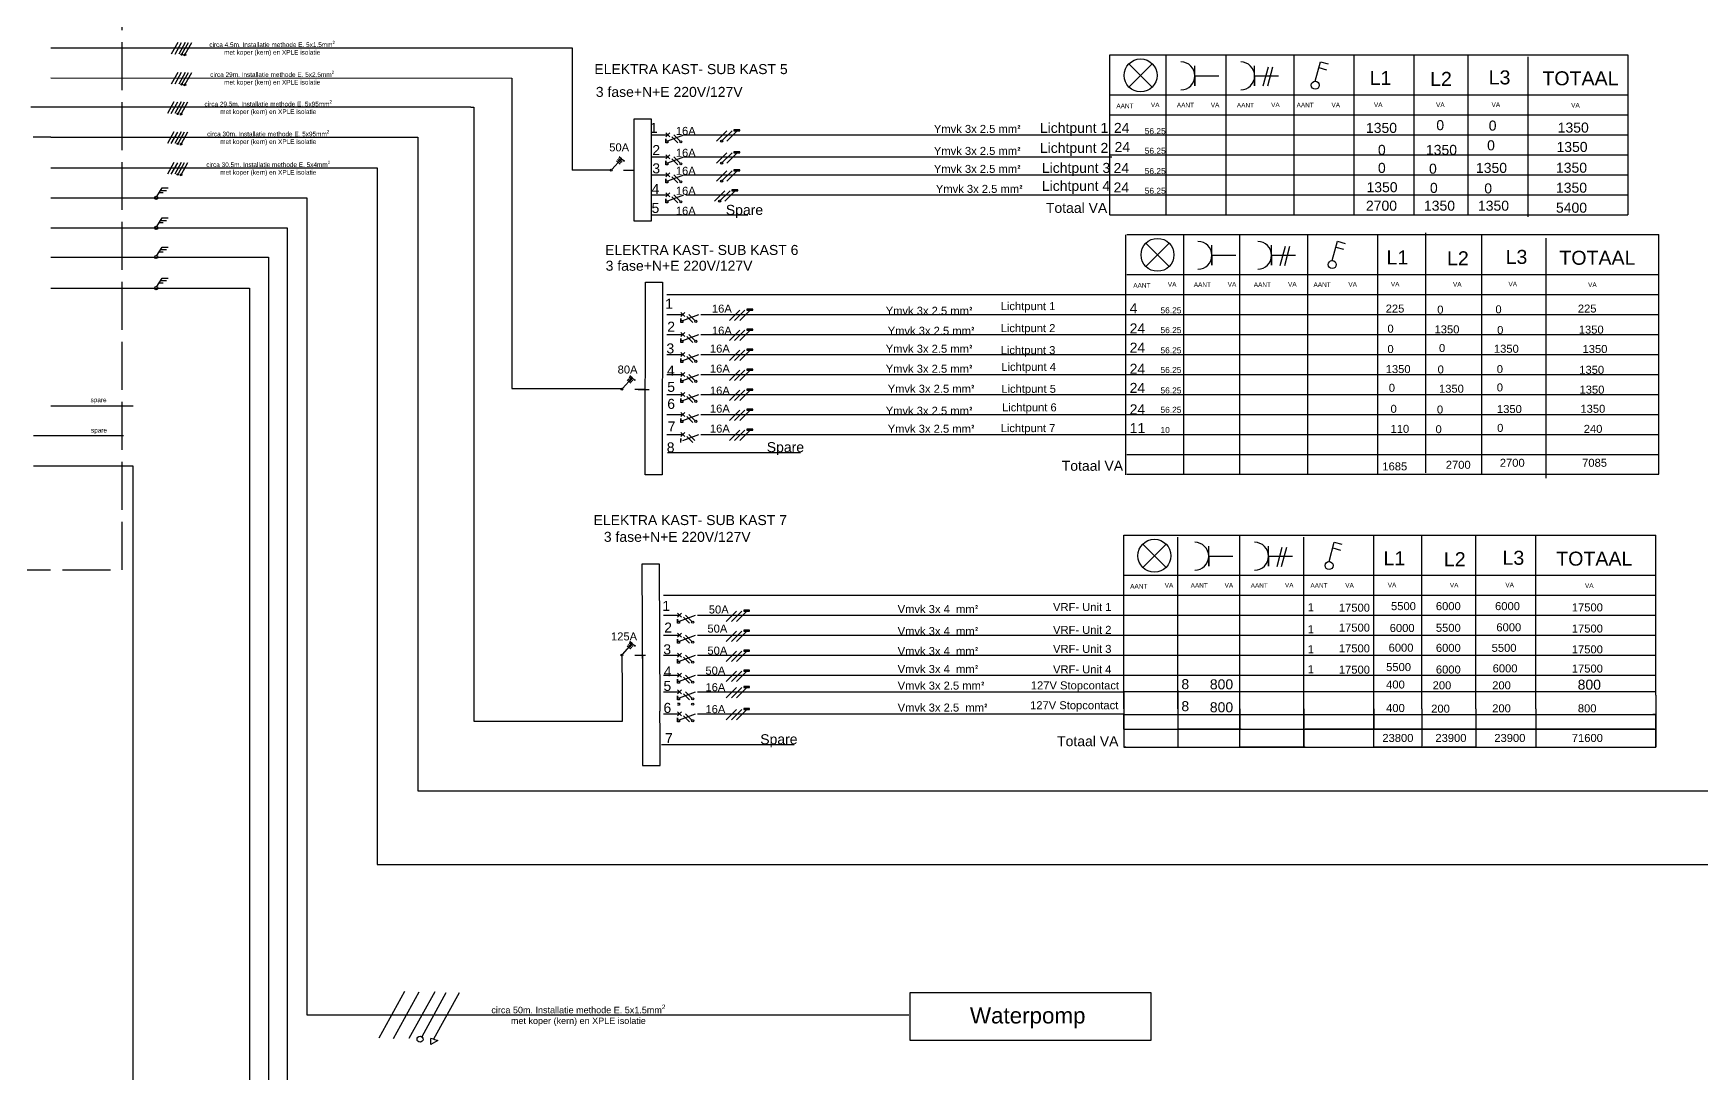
# Model space of a CAD drawing. Header units: inches. Extents: x 622 to 1689, y 364 to 1090.
# Drawn here: x 845.3 to 1262.3, y 623.8 to 884 of the extents above; entities that cross this region are included whole.
import ezdxf

# ---------------------------------------------------------------- set-up
doc = ezdxf.new("R2010")
doc.units = ezdxf.units.IN
doc.header["$MEASUREMENT"] = 0
doc.linetypes.add('ACAD_ISO02W100', pattern=[15, 12, -3])
doc.layers.add('schakelkast stippel', color=7, linetype='ACAD_ISO02W100')
doc.layers.add('subpaneel kasten', color=7, linetype='Continuous')
doc.styles.get("Standard").update_dxf_attribs({"font": 'arial.ttf'})

msp = doc.modelspace()

# ---------------------------------------------------------------- linework, layer by layer
at = {"linetype": 'ACAD_ISO02W100'}
for p, q in [((867.45, 749.8), (867.45, 924.54)), ((792.57, 749.8), (867.45, 749.8))]:
    msp.add_line(p, q, dxfattribs=at)
at = {"linetype": 'Continuous'}
for p, q in [((849.63, 880.33), (979.96, 880.33)), ((979.96, 880.33), (979.96, 860.88)), ((849.63, 872.81), (964.9, 872.8)), ((964.9, 872.8), (964.9, 811.95)), ((954.58, 865.49), (844.65, 865.49)), ((954.58, 865.49), (955.38, 865.49)), ((955.38, 865.49), (955.38, 711.99)), ((979.96, 860.88), (979.96, 849.75)), ((849.63, 857.99), (845.25, 857.99)), ((849.63, 857.99), (941.35, 857.99)), ((941.35, 857.99), (941.35, 694.55)), ((849.63, 850.32), (931.24, 850.32)), ((931.24, 850.32), (931.24, 676.15)), ((989.67, 849.75), (979.96, 849.75)), ((849.63, 842.83), (913.64, 842.83)), ((913.64, 842.83), (913.64, 638.56)), ((849.63, 835.34), (908.73, 835.34)), ((908.73, 835.34), (908.73, 595.22)), ((849.63, 827.99), (904.04, 827.99)), ((904.04, 827.99), (904.04, 540.62)), ((849.63, 820.24), (899.33, 820.24)), ((899.33, 820.24), (899.33, 487.01)), ((964.9, 811.95), (964.9, 795.13)), ((1118.79, 808.7), (1181.32, 808.7)), ((1181.32, 808.7), (1223.43, 808.7)), ((1223.43, 808.7), (1251.59, 808.7)), ((964.9, 795.13), (992.52, 795.13)), ((849.63, 790.86), (870.2, 790.86)), ((867.76, 775.83), (870.12, 775.83)), ((870.12, 775.83), (870.12, 396.14)), ((992.36, 728.51), (992.44, 719.71)), ((997.56, 728.51), (997.56, 708.55)), ((992.44, 719.71), (992.44, 711.99)), ((1117.81, 719.38), (1117.81, 705.47)), ((1131.63, 719.38), (1131.31, 719.38)), ((1131.31, 719.38), (1131.31, 709.98)), ((1250.81, 718.47), (1250.81, 705.47)), ((1001.91, 708.55), (1001.88, 714.45)), ((1117.81, 709.98), (1117.81, 713.65)), ((1117.81, 713.65), (1118.62, 713.65)), ((1118, 713.65), (1250.63, 713.65)), ((1146.81, 705.47), (1146.81, 715.06)), ((1146.81, 715.06), (1146.81, 709.98)), ((1162.81, 705.47), (1162.81, 715.06)), ((1162.81, 715.06), (1162.81, 705.47)), ((1180.31, 705.47), (1180.31, 715.06)), ((1180.31, 715.06), (1180.31, 709.98)), ((1192.31, 715.06), (1192.31, 705.47)), ((1205.81, 715.06), (1205.81, 705.47)), ((1220.81, 715.06), (1220.81, 705.47)), ((1250.81, 713.65), (1250.03, 713.65)), ((1250.81, 705.47), (1250.81, 713.65)), ((955.38, 711.99), (992.52, 711.99)), ((1118, 709.98), (1117.81, 709.98)), ((1131.31, 709.98), (1131.31, 705.47)), ((1147.13, 709.98), (1131.63, 709.98)), ((1146.81, 709.98), (1131.63, 709.98)), ((1221.13, 709.98), (1163.13, 709.98)), ((1180.31, 709.98), (1163.13, 709.98)), ((1192.63, 709.98), (1206.13, 709.98)), ((1221.13, 709.98), (1206.13, 709.98)), ((1250.49, 709.98), (1221.13, 709.98)), ((997.56, 708.55), (997.56, 700.92)), ((1001.94, 700.92), (1001.91, 708.55)), ((1117.81, 705.47), (1118.33, 705.47)), ((1118, 705.47), (1250.81, 705.47)), ((1118.33, 705.47), (1118, 705.47)), ((1162.81, 705.47), (1146.81, 705.47)), ((1163.13, 705.47), (1147.13, 705.47)), ((1192.31, 705.47), (1180.31, 705.47)), ((1180.63, 705.47), (1192.63, 705.47)), ((1205.81, 705.47), (1192.63, 705.47)), ((1206.13, 705.47), (1221.13, 705.47)), ((997.56, 700.92), (1001.94, 700.92)), ((941.35, 694.55), (1305.76, 694.55)), ((931.24, 676.15), (1339.56, 676.15)), ((913.64, 638.56), (1064.07, 638.56))]:
    msp.add_line(p, q, dxfattribs=at)
for p, q in [((881.35, 881.67), (879.74, 878.75)), ((882.24, 881.63), (880.63, 878.72)), ((883.23, 881.65), (881.62, 878.74)), ((883.93, 881.58), (882.42, 878.85)), ((884.76, 881.58), (883.16, 878.69)), ((883.16, 878.68), (882.99, 878.74)), ((882.99, 878.35), (882.99, 878.73)), ((883.43, 878.61), (882.99, 878.35)), ((883.16, 878.69), (883.43, 878.61)), ((881.35, 874.18), (879.74, 871.27)), ((882.24, 874.15), (880.63, 871.24)), ((883.23, 874.17), (881.62, 871.26)), ((883.93, 874.1), (882.42, 871.36)), ((884.76, 874.1), (883.16, 871.2)), ((883.16, 871.2), (882.99, 871.26)), ((882.99, 870.87), (882.99, 871.25)), ((883.43, 871.12), (882.99, 870.87)), ((883.16, 871.2), (883.43, 871.12)), ((880.37, 866.83), (878.76, 863.92)), ((881.27, 866.79), (879.66, 863.88)), ((882.25, 866.81), (880.64, 863.9)), ((882.95, 866.74), (881.44, 864.01)), ((882.18, 863.84), (882.01, 863.9)), ((882.01, 863.51), (882.01, 863.89)), ((882.45, 863.77), (882.01, 863.51)), ((883.79, 866.74), (882.18, 863.85)), ((882.18, 863.85), (882.45, 863.77)), ((880.37, 859.33), (878.76, 856.42)), ((881.27, 859.3), (879.66, 856.39)), ((882.25, 859.32), (880.64, 856.41)), ((882.95, 859.25), (881.44, 856.52)), ((883.79, 859.25), (882.18, 856.35)), ((882.18, 856.35), (882.01, 856.41)), ((882.01, 856.02), (882.01, 856.4)), ((882.45, 856.27), (882.01, 856.02)), ((882.18, 856.35), (882.45, 856.27)), ((880.37, 851.66), (878.76, 848.75)), ((881.27, 851.63), (879.66, 848.72)), ((882.25, 851.65), (880.64, 848.74)), ((882.95, 851.58), (881.44, 848.84)), ((883.79, 851.58), (882.18, 848.68)), ((989.85, 849.92), (992.28, 852.61)), ((991.02, 852.09), (991.84, 851.36)), ((991.28, 852.39), (992.1, 851.66)), ((991.98, 852.29), (991.53, 852.68)), ((991.53, 852.68), (992.36, 851.95)), ((992.28, 852.61), (991.68, 853.1)), ((991.68, 853.1), (992.3, 852.6)), ((991.84, 851.36), (991.92, 851.3)), ((992.1, 851.66), (992.17, 851.6)), ((992.3, 852.6), (992.84, 852.14)), ((992.36, 851.95), (992.43, 851.89)), ((882.18, 848.68), (882.01, 848.74)), ((882.01, 848.35), (882.01, 848.73)), ((882.45, 848.6), (882.01, 848.35)), ((882.18, 848.68), (882.45, 848.6)), ((876.13, 843.21), (877.5, 845.34)), ((876.75, 844.17), (877.74, 844.17)), ((877.09, 844.71), (878.51, 844.71)), ((877.5, 845.34), (879, 845.34)), ((876.13, 835.7), (877.5, 837.83)), ((876.75, 836.67), (877.74, 836.67)), ((877.09, 837.2), (878.51, 837.2)), ((877.5, 837.83), (879, 837.83)), ((876.13, 828.41), (877.5, 830.54)), ((877.09, 829.91), (878.51, 829.91)), ((877.5, 830.54), (879, 830.54)), ((876.75, 829.38), (877.74, 829.38)), ((876.13, 820.65), (877.5, 822.78)), ((876.75, 821.61), (877.74, 821.61)), ((877.09, 822.15), (878.51, 822.15)), ((877.5, 822.78), (879, 822.78)), ((992.52, 795.13), (994.95, 797.82)), ((993.69, 797.31), (994.51, 796.58)), ((993.95, 797.61), (994.77, 796.88)), ((994.66, 797.5), (994.21, 797.9)), ((994.21, 797.9), (995.03, 797.17)), ((994.95, 797.83), (994.36, 798.32)), ((994.36, 798.32), (994.98, 797.81)), ((994.51, 796.58), (994.59, 796.51)), ((994.77, 796.88), (994.85, 796.81)), ((994.98, 797.81), (995.51, 797.36)), ((995.03, 797.17), (995.11, 797.1)), ((845.27, 783.37), (867.76, 783.37)), ((845.27, 775.83), (867.76, 775.83)), ((992.53, 728.67), (994.97, 731.37)), ((993.7, 730.85), (994.53, 730.12)), ((993.96, 731.15), (994.78, 730.42)), ((994.67, 731.04), (994.22, 731.44)), ((994.22, 731.44), (995.04, 730.71)), ((994.97, 731.37), (994.37, 731.86)), ((994.37, 731.86), (994.99, 731.35)), ((994.53, 730.12), (994.6, 730.05)), ((994.78, 730.42), (994.86, 730.35)), ((994.99, 731.35), (995.52, 730.9)), ((995.04, 730.71), (995.12, 730.64)), ((938.05, 644.37), (931.61, 632.71)), ((941.62, 644.24), (935.18, 632.58)), ((945.58, 644.32), (939.13, 632.66)), ((948.39, 644.04), (942.33, 633.08)), ((951.72, 644.04), (945.31, 632.43)), ((945.3, 632.43), (944.61, 632.66)), ((944.61, 631.09), (944.61, 632.62)), ((946.38, 632.11), (944.61, 631.09)), ((945.31, 632.43), (946.38, 632.11))]:
    msp.add_line(p, q)
for points in [[(1064.4, 644.12), (1124.59, 644.12), (1124.59, 632.15), (1064.4, 632.15)], [(1064.07, 638.56), (1064.07, 638.56), (1064.07, 638.56), (1064.07, 638.56)]]:
    msp.add_lwpolyline(points, close=True, dxfattribs=at)
for centre, radius in [((882.32, 878.69), 0.187), ((882.32, 871.21), 0.187), ((881.34, 863.85), 0.187), ((881.34, 856.36), 0.187), ((992.91, 852.08), 0.0966), ((881.34, 848.69), 0.187), ((989.67, 849.75), 0.236), ((875.97, 842.84), 0.404), ((875.97, 835.33), 0.404), ((875.97, 828.04), 0.404), ((875.97, 820.28), 0.404), ((995.58, 797.29), 0.0966), ((992.35, 794.97), 0.236), ((995.6, 730.83), 0.0966), ((992.36, 728.51), 0.236), ((941.92, 632.45), 0.748)]:
    msp.add_circle(centre, radius)
at = {"layer": 'subpaneel kasten'}
for p, q in [((1114.36, 838.58), (1114.36, 878.58)), ((1114.36, 878.58), (1243.86, 878.58)), ((1124.94, 876.37), (1119.12, 870.55)), ((1122.03, 873.46), (1119.12, 876.37)), ((1119.12, 876.37), (1124.94, 870.55)), ((1122.03, 873.46), (1124.94, 876.37)), ((1128.36, 878.58), (1128.36, 838.58)), ((1135.61, 870.84), (1135.61, 875.84)), ((1143.36, 878.58), (1143.36, 838.58)), ((1150.54, 870.84), (1150.54, 875.84)), ((1160.36, 878.58), (1160.36, 838.58)), ((1165.7, 872.02), (1166.99, 876.85)), ((1166.99, 876.85), (1168.92, 876.33)), ((1175.36, 878.58), (1175.36, 838.58)), ((1190.36, 878.58), (1190.36, 838.58)), ((1203.86, 878.58), (1203.86, 838.58)), ((1218.86, 878.08), (1218.86, 838.08)), ((1243.86, 878.58), (1243.86, 838.58)), ((1135.61, 873.34), (1141.61, 873.34)), ((1135.61, 873.34), (1135.61, 870.84)), ((1150.54, 873.34), (1156.54, 873.34)), ((1150.54, 873.34), (1150.54, 870.84)), ((1152.69, 870.81), (1153.99, 875.64)), ((1153.82, 870.81), (1155.11, 875.64)), ((1166.6, 875.4), (1168.53, 874.88)), ((1114.36, 863.58), (1114.36, 868.58)), ((1114.36, 868.58), (1243.86, 868.58)), ((1114.36, 863.58), (1243.86, 863.58)), ((1004.36, 859.08), (1003.36, 858.08)), ((1003.36, 859.08), (1004.36, 858.08)), ((1016.02, 857.03), (1018.6, 859.61)), ((1017.31, 857.03), (1019.9, 859.61)), ((1018.6, 857.03), (1021.19, 859.61)), ((1021.85, 859.88), (1020.39, 859.88)), ((1020.39, 859.88), (1020.39, 859.61)), ((1020.39, 859.61), (1020.66, 859.61)), ((1020.52, 859.61), (1021.85, 859.61)), ((1021.85, 859.61), (1021.85, 859.88)), ((999.86, 858.58), (1003.86, 858.58)), ((1003.36, 856.58), (1003.36, 857.58)), ((1003.36, 857.58), (1003.36, 857.08)), ((1003.36, 857.08), (1003.86, 857.08)), ((1003.36, 856.58), (1003.36, 856.58)), ((1003.36, 856.58), (1003.36, 856.58)), ((1003.86, 856.58), (1003.36, 856.58)), ((1003.86, 857.08), (1007.86, 858.58)), ((1003.86, 857.08), (1003.86, 856.58)), ((1004.86, 858.08), (1006.36, 856.58)), ((1005.36, 858.58), (1006.86, 857.08)), ((1006.86, 857.08), (1006.36, 857.58)), ((1006.36, 857.58), (1006.36, 857.58)), ((1007.86, 858.58), (1114.86, 858.58)), ((1114.36, 858.58), (1243.86, 858.58)), ((999.86, 853.08), (1003.86, 853.08)), ((1004.36, 853.58), (1003.36, 852.58)), ((1003.36, 853.58), (1004.36, 852.58)), ((1003.36, 851.08), (1003.36, 852.08)), ((1003.36, 852.08), (1003.36, 851.58)), ((1003.36, 851.58), (1003.86, 851.58)), ((1003.36, 851.08), (1003.36, 851.08)), ((1003.36, 851.08), (1003.36, 851.08)), ((1003.86, 851.08), (1003.36, 851.08)), ((1003.86, 851.58), (1007.86, 853.08)), ((1003.86, 851.58), (1003.86, 851.08)), ((1004.86, 852.58), (1006.36, 851.08)), ((1005.36, 853.08), (1006.86, 851.58)), ((1006.86, 851.58), (1006.36, 852.08)), ((1006.36, 852.08), (1006.36, 852.08)), ((1007.86, 853.08), (1114.86, 853.08)), ((1016.02, 851.53), (1018.6, 854.11)), ((1017.31, 851.53), (1019.9, 854.11)), ((1018.6, 851.53), (1021.19, 854.11)), ((1021.85, 854.38), (1020.39, 854.38)), ((1020.39, 854.38), (1020.39, 854.11)), ((1020.39, 854.11), (1020.66, 854.11)), ((1020.52, 854.11), (1021.85, 854.11)), ((1021.85, 854.11), (1021.85, 854.38)), ((1114.36, 853.58), (1243.86, 853.58)), ((992.75, 849.8), (995.44, 849.8)), ((999.86, 848.58), (1003.86, 848.58)), ((1004.36, 849.08), (1003.36, 848.08)), ((1003.36, 849.08), (1004.36, 848.08)), ((1003.36, 846.58), (1003.36, 847.58)), ((1003.36, 847.58), (1003.36, 847.08)), ((1003.36, 847.08), (1003.86, 847.08)), ((1003.36, 846.58), (1003.36, 846.58)), ((1003.36, 846.58), (1003.36, 846.58)), ((1003.86, 846.58), (1003.36, 846.58)), ((1003.86, 847.08), (1007.86, 848.58)), ((1003.86, 847.08), (1003.86, 846.58)), ((1004.86, 848.08), (1006.36, 846.58)), ((1005.36, 848.58), (1006.86, 847.08)), ((1006.86, 847.08), (1006.36, 847.58)), ((1006.36, 847.58), (1006.36, 847.58)), ((1007.86, 848.58), (1114.86, 848.58)), ((1016.02, 847.03), (1018.6, 849.61)), ((1017.31, 847.03), (1019.9, 849.61)), ((1018.6, 847.03), (1021.19, 849.61)), ((1021.85, 849.88), (1020.39, 849.88)), ((1020.39, 849.88), (1020.39, 849.61)), ((1020.39, 849.61), (1020.66, 849.61)), ((1020.52, 849.61), (1021.85, 849.61)), ((1021.85, 849.61), (1021.85, 849.88)), ((1114.36, 848.58), (1243.86, 848.58)), ((1114.36, 848.58), (1243.86, 848.58)), ((1114.36, 848.58), (1243.86, 848.58)), ((999.86, 843.58), (1003.86, 843.58)), ((1004.36, 844.08), (1003.36, 843.08)), ((1003.36, 844.08), (1004.36, 843.08)), ((1003.36, 841.58), (1003.36, 842.58)), ((1003.36, 842.58), (1003.36, 842.08)), ((1003.86, 842.08), (1007.86, 843.58)), ((1004.86, 843.08), (1006.36, 841.58)), ((1005.36, 843.58), (1006.86, 842.08)), ((1006.86, 842.08), (1006.36, 842.58)), ((1006.36, 842.58), (1006.36, 842.58)), ((1008.36, 843.58), (1114.86, 843.58)), ((1015.52, 842.03), (1018.1, 844.61)), ((1016.81, 842.03), (1019.4, 844.61)), ((1018.1, 842.03), (1020.69, 844.61)), ((1021.35, 844.88), (1019.89, 844.88)), ((1019.89, 844.88), (1019.89, 844.61)), ((1019.89, 844.61), (1020.16, 844.61)), ((1020.02, 844.61), (1021.35, 844.61)), ((1021.35, 844.61), (1021.35, 844.88)), ((1114.36, 843.58), (1243.86, 843.58)), ((1114.36, 843.58), (1243.86, 843.58)), ((999.86, 838.58), (1023.86, 838.58)), ((1003.36, 842.08), (1003.86, 842.08)), ((1003.36, 841.58), (1003.36, 841.58)), ((1003.36, 841.58), (1003.36, 841.58)), ((1003.86, 841.58), (1003.36, 841.58)), ((1003.86, 842.08), (1003.86, 841.58)), ((1114.36, 838.58), (1243.86, 838.58)), ((1193.32, 774.05), (1193.32, 834.05)), ((1118.32, 773.55), (1118.32, 833.55)), ((1118.59, 833.7), (1251.59, 833.7)), ((1129.17, 831.5), (1123.35, 825.67)), ((1126.26, 828.59), (1123.35, 831.5)), ((1123.35, 831.5), (1129.17, 825.67)), ((1126.26, 828.59), (1129.17, 831.5)), ((1132.82, 773.55), (1132.82, 833.55)), ((1139.84, 825.97), (1139.84, 830.97)), ((1146.82, 773.55), (1146.82, 833.55)), ((1154.77, 825.97), (1154.77, 830.97)), ((1156.92, 825.93), (1158.22, 830.76)), ((1158.05, 825.93), (1159.34, 830.76)), ((1163.82, 773.55), (1163.82, 833.55)), ((1169.93, 827.14), (1171.22, 831.97)), ((1170.83, 830.52), (1172.76, 830.01)), ((1171.22, 831.97), (1173.15, 831.46)), ((1181.32, 773.55), (1181.32, 833.55)), ((1207.32, 773.55), (1207.32, 833.55)), ((1223.43, 772.75), (1223.43, 832.75)), ((1251.59, 773.7), (1251.59, 833.7)), ((1139.84, 828.47), (1145.84, 828.47)), ((1139.84, 828.47), (1139.84, 825.97)), ((1154.77, 828.47), (1160.77, 828.47)), ((1154.77, 828.47), (1154.77, 825.97)), ((1118.59, 823.7), (1251.59, 823.7)), ((1003.59, 818.7), (1118.59, 818.7)), ((1118.59, 818.7), (1251.59, 818.7)), ((1003.59, 813.7), (1007.59, 813.7)), ((1008.09, 814.2), (1007.09, 813.2)), ((1007.09, 814.2), (1008.09, 813.2)), ((1007.59, 812.2), (1011.59, 813.7)), ((1008.59, 813.2), (1010.09, 811.7)), ((1009.09, 813.7), (1010.59, 812.2)), ((1012.09, 813.7), (1118.59, 813.7)), ((1019.25, 812.15), (1021.84, 814.74)), ((1019.59, 813.7), (1118.89, 813.7)), ((1020.54, 812.15), (1023.13, 814.74)), ((1021.84, 812.15), (1024.42, 814.74)), ((1025.08, 815), (1023.62, 815)), ((1023.62, 815), (1023.62, 814.74)), ((1023.62, 814.74), (1023.89, 814.74)), ((1023.75, 814.74), (1025.08, 814.74)), ((1025.08, 814.74), (1025.08, 815)), ((1118.59, 813.7), (1251.59, 813.7)), ((1007.09, 811.7), (1007.09, 812.7)), ((1007.09, 812.7), (1007.09, 812.2)), ((1007.09, 812.2), (1007.59, 812.2)), ((1007.09, 811.7), (1007.09, 811.7)), ((1007.09, 811.7), (1007.09, 811.7)), ((1007.59, 811.7), (1007.09, 811.7)), ((1008.09, 809.2), (1007.09, 808.2)), ((1007.09, 809.2), (1008.09, 808.2)), ((1007.59, 812.2), (1007.59, 811.7)), ((1010.59, 812.2), (1010.09, 812.7)), ((1010.09, 812.7), (1010.09, 812.7)), ((1019.25, 807.15), (1021.84, 809.74)), ((1020.54, 807.15), (1023.13, 809.74)), ((1021.84, 807.15), (1024.42, 809.74)), ((1025.08, 810), (1023.62, 810)), ((1023.62, 810), (1023.62, 809.74)), ((1023.62, 809.74), (1023.89, 809.74)), ((1023.75, 809.74), (1025.08, 809.74)), ((1025.08, 809.74), (1025.08, 810)), ((1003.59, 808.7), (1007.59, 808.7)), ((1007.09, 806.7), (1007.09, 807.7)), ((1007.09, 807.7), (1007.09, 807.2)), ((1007.09, 807.2), (1007.59, 807.2)), ((1007.09, 806.7), (1007.09, 806.7)), ((1007.09, 806.7), (1007.09, 806.7)), ((1007.59, 806.7), (1007.09, 806.7)), ((1007.59, 807.2), (1011.59, 808.7)), ((1007.59, 807.2), (1007.59, 806.7)), ((1008.59, 808.2), (1010.09, 806.7)), ((1009.09, 808.7), (1010.59, 807.2)), ((1010.59, 807.2), (1010.09, 807.7)), ((1010.09, 807.7), (1010.09, 807.7)), ((1012.09, 808.7), (1118.59, 808.7)), ((1019.59, 808.7), (1118.79, 808.7)), ((1025.08, 805), (1023.62, 805)), ((1023.62, 805), (1023.62, 804.74)), ((1025.08, 804.74), (1025.08, 805)), ((1003.59, 803.7), (1007.59, 803.7)), ((1008.09, 804.2), (1007.09, 803.2)), ((1007.09, 804.2), (1008.09, 803.2)), ((1007.09, 801.7), (1007.09, 802.7)), ((1007.09, 802.7), (1007.09, 802.2)), ((1007.09, 802.2), (1007.59, 802.2)), ((1007.09, 801.7), (1007.09, 801.7)), ((1007.09, 801.7), (1007.09, 801.7)), ((1007.59, 801.7), (1007.09, 801.7)), ((1007.59, 802.2), (1011.59, 803.7)), ((1007.59, 802.2), (1007.59, 801.7)), ((1008.59, 803.2), (1010.09, 801.7)), ((1009.09, 803.7), (1010.59, 802.2)), ((1010.59, 802.2), (1010.09, 802.7)), ((1010.09, 802.7), (1010.09, 802.7)), ((1012.09, 803.7), (1118.59, 803.7)), ((1019.25, 802.15), (1021.84, 804.74)), ((1020.09, 803.7), (1118.5, 803.7)), ((1020.54, 802.15), (1023.13, 804.74)), ((1021.84, 802.15), (1024.42, 804.74)), ((1023.62, 804.74), (1023.89, 804.74)), ((1023.75, 804.74), (1025.08, 804.74)), ((1118.59, 803.7), (1251.59, 803.7)), ((1118.59, 803.7), (1251.59, 803.7)), ((1118.59, 803.7), (1251.59, 803.7)), ((1003.59, 798.7), (1007.59, 798.7)), ((1008.09, 799.2), (1007.09, 798.2)), ((1007.09, 799.2), (1008.09, 798.2)), ((1007.09, 796.7), (1007.09, 797.7)), ((1007.09, 797.7), (1007.09, 797.2)), ((1007.09, 797.2), (1007.59, 797.2)), ((1007.09, 796.7), (1007.09, 796.7)), ((1007.09, 796.7), (1007.09, 796.7)), ((1007.59, 796.7), (1007.09, 796.7)), ((1007.59, 797.2), (1011.59, 798.7)), ((1007.59, 797.2), (1007.59, 796.7)), ((1008.59, 798.2), (1010.09, 796.7)), ((1009.09, 798.7), (1010.59, 797.2)), ((1010.59, 797.2), (1010.09, 797.7)), ((1010.09, 797.7), (1010.09, 797.7)), ((1012.09, 798.7), (1118.59, 798.7)), ((1019.25, 797.15), (1021.84, 799.74)), ((1019.59, 798.7), (1118.59, 798.7)), ((1020.54, 797.15), (1023.13, 799.74)), ((1021.84, 797.15), (1024.42, 799.74)), ((1025.08, 800), (1023.62, 800)), ((1023.62, 800), (1023.62, 799.74)), ((1023.62, 799.74), (1023.89, 799.74)), ((1023.75, 799.74), (1025.08, 799.74)), ((1025.08, 799.74), (1025.08, 800)), ((1118.59, 798.7), (1251.59, 798.7)), ((1118.59, 798.7), (1251.59, 798.7)), ((995.58, 794.97), (998.3, 794.97)), ((996.45, 794.95), (999.17, 794.95)), ((1003.59, 793.7), (1007.59, 793.7)), ((1008.09, 794.2), (1007.09, 793.2)), ((1007.09, 794.2), (1008.09, 793.2)), ((1007.09, 791.7), (1007.09, 792.7)), ((1007.09, 792.7), (1007.09, 792.2)), ((1007.59, 792.2), (1011.59, 793.7)), ((1008.59, 793.2), (1010.09, 791.7)), ((1009.09, 793.7), (1010.59, 792.2)), ((1010.59, 792.2), (1010.09, 792.7)), ((1010.09, 792.7), (1010.09, 792.7)), ((1012.09, 793.7), (1118.59, 793.7)), ((1019.25, 792.15), (1021.84, 794.74)), ((1020.09, 793.7), (1118.59, 793.7)), ((1020.54, 792.15), (1023.13, 794.74)), ((1021.84, 792.15), (1024.42, 794.74)), ((1025.08, 795), (1023.62, 795)), ((1023.62, 795), (1023.62, 794.74)), ((1023.62, 794.74), (1023.89, 794.74)), ((1023.75, 794.74), (1025.08, 794.74)), ((1025.08, 794.74), (1025.08, 795)), ((1118.59, 793.7), (1251.59, 793.7)), ((1003.59, 788.7), (1007.59, 788.7)), ((1007.09, 792.2), (1007.59, 792.2)), ((1007.09, 791.7), (1007.09, 791.7)), ((1007.09, 791.7), (1007.09, 791.7)), ((1007.59, 791.7), (1007.09, 791.7)), ((1008.09, 789.2), (1007.09, 788.2)), ((1007.09, 789.2), (1008.09, 788.2)), ((1007.59, 792.2), (1007.59, 791.7)), ((1007.59, 787.2), (1011.59, 788.7)), ((1008.59, 788.2), (1010.09, 786.7)), ((1009.09, 788.7), (1010.59, 787.2)), ((1012.09, 788.7), (1118.59, 788.7)), ((1019.25, 787.15), (1021.84, 789.74)), ((1020.09, 788.7), (1118.59, 788.7)), ((1020.54, 787.15), (1023.13, 789.74)), ((1021.84, 787.15), (1024.42, 789.74)), ((1025.08, 790), (1023.62, 790)), ((1023.62, 790), (1023.62, 789.74)), ((1023.62, 789.74), (1023.89, 789.74)), ((1023.75, 789.74), (1025.08, 789.74)), ((1025.08, 789.74), (1025.08, 790)), ((1118.59, 788.7), (1251.59, 788.7)), ((1007.09, 786.7), (1007.09, 787.7)), ((1007.09, 787.7), (1007.09, 787.2)), ((1007.09, 787.2), (1007.59, 787.2)), ((1007.09, 786.7), (1007.09, 786.7)), ((1007.09, 786.7), (1007.09, 786.7)), ((1007.59, 786.7), (1007.09, 786.7)), ((1008.09, 784.2), (1007.09, 783.2)), ((1007.09, 784.2), (1008.09, 783.2)), ((1007.59, 787.2), (1007.59, 786.7)), ((1010.59, 787.2), (1010.09, 787.7)), ((1010.09, 787.7), (1010.09, 787.7)), ((1019.25, 782.15), (1021.84, 784.74)), ((1020.54, 782.15), (1023.13, 784.74)), ((1021.84, 782.15), (1024.42, 784.74)), ((1025.08, 785), (1023.62, 785)), ((1023.62, 785), (1023.62, 784.74)), ((1023.62, 784.74), (1023.89, 784.74)), ((1023.75, 784.74), (1025.08, 784.74)), ((1025.08, 784.74), (1025.08, 785)), ((1003.59, 783.7), (1007.59, 783.7)), ((1007.09, 781.7), (1007.09, 782.7)), ((1007.09, 782.7), (1007.09, 782.2)), ((1007.59, 782.2), (1011.59, 783.7)), ((1008.59, 783.2), (1010.09, 781.7)), ((1009.09, 783.7), (1010.59, 782.2)), ((1010.59, 782.2), (1010.09, 782.7)), ((1010.09, 782.7), (1010.09, 782.7)), ((1012.09, 783.7), (1118.59, 783.7)), ((1019.59, 783.7), (1118.69, 783.7)), ((1118.59, 783.7), (1251.59, 783.7)), ((1003.8, 779.12), (1037.01, 779.12)), ((1118.59, 778.7), (1251.59, 778.7)), ((1118.59, 773.7), (1251.59, 773.7)), ((1117.81, 758.47), (1250.81, 758.47)), ((1117.81, 715.06), (1117.81, 758.47)), ((1128.39, 756.26), (1122.57, 750.44)), ((1125.48, 753.35), (1122.57, 756.26)), ((1122.57, 756.26), (1128.39, 750.44)), ((1125.48, 753.35), (1128.39, 756.26)), ((1131.31, 715.06), (1131.31, 757.97)), ((1139.06, 750.73), (1139.06, 755.73)), ((1146.81, 715.06), (1146.81, 758.47)), ((1153.99, 750.73), (1153.99, 755.73)), ((1156.14, 750.69), (1157.44, 755.52)), ((1157.27, 750.69), (1158.57, 755.52)), ((1162.81, 715.06), (1162.81, 757.97)), ((1169.15, 751.9), (1170.44, 756.73)), ((1170.05, 755.28), (1171.98, 754.77)), ((1170.44, 756.73), (1172.37, 756.22)), ((1180.31, 715.06), (1180.31, 758.47)), ((1192.31, 715.06), (1192.31, 758.47)), ((1205.81, 715.06), (1205.81, 758.47)), ((1220.81, 715.06), (1220.81, 758.47)), ((1250.81, 718.47), (1250.81, 758.47)), ((1139.06, 753.23), (1145.06, 753.23)), ((1139.06, 753.23), (1139.06, 750.73)), ((1153.99, 753.23), (1159.99, 753.23)), ((1153.99, 753.23), (1153.99, 750.73)), ((1117.81, 748.47), (1250.81, 748.47)), ((1002.81, 743.47), (1117.81, 743.47)), ((1117.81, 743.47), (1250.81, 743.47)), ((1002.81, 738.47), (1006.81, 738.47)), ((1007.31, 738.97), (1006.31, 737.97)), ((1006.31, 738.97), (1007.31, 737.97)), ((1006.81, 736.97), (1010.81, 738.47)), ((1008.31, 738.47), (1009.81, 736.97)), ((1011.31, 738.47), (1117.81, 738.47)), ((1018.47, 736.92), (1021.06, 739.5)), ((1018.81, 738.47), (1118.11, 738.47)), ((1019.76, 736.92), (1022.35, 739.5)), ((1021.06, 736.92), (1023.64, 739.5)), ((1024.3, 739.76), (1022.84, 739.76)), ((1022.84, 739.76), (1022.84, 739.5)), ((1022.84, 739.5), (1023.11, 739.5)), ((1022.97, 739.5), (1024.3, 739.5)), ((1024.3, 739.5), (1024.3, 739.76)), ((1117.81, 738.47), (1250.81, 738.47)), ((1006.31, 736.47), (1006.31, 737.47)), ((1006.31, 737.47), (1006.31, 736.97)), ((1006.31, 736.97), (1006.81, 736.97)), ((1006.31, 736.47), (1006.31, 736.47)), ((1006.31, 736.47), (1006.31, 736.47)), ((1006.81, 736.47), (1006.31, 736.47)), ((1007.31, 733.97), (1006.31, 732.97)), ((1006.31, 733.97), (1007.31, 732.97)), ((1006.81, 736.97), (1006.81, 736.47)), ((1007.81, 737.97), (1009.31, 736.47)), ((1009.81, 736.97), (1009.31, 737.47)), ((1009.31, 737.47), (1009.31, 737.47)), ((1018.47, 731.92), (1021.06, 734.5)), ((1019.76, 731.92), (1022.35, 734.5)), ((1021.06, 731.92), (1023.64, 734.5)), ((1024.3, 734.76), (1022.84, 734.76)), ((1022.84, 734.76), (1022.84, 734.5)), ((1022.84, 734.5), (1023.11, 734.5)), ((1022.97, 734.5), (1024.3, 734.5)), ((1024.3, 734.5), (1024.3, 734.76)), ((1002.81, 733.47), (1006.81, 733.47)), ((1006.31, 731.47), (1006.31, 732.47)), ((1006.31, 732.47), (1006.31, 731.97)), ((1006.31, 731.97), (1006.81, 731.97)), ((1006.31, 731.47), (1006.31, 731.47)), ((1006.31, 731.47), (1006.31, 731.47)), ((1006.81, 731.47), (1006.31, 731.47)), ((1006.81, 731.97), (1010.81, 733.47)), ((1006.81, 731.97), (1006.81, 731.47)), ((1007.81, 732.97), (1009.31, 731.47)), ((1008.31, 733.47), (1009.81, 731.97)), ((1009.81, 731.97), (1009.31, 732.47)), ((1009.31, 732.47), (1009.31, 732.47)), ((1011.31, 733.47), (1117.81, 733.47)), ((1018.81, 733.47), (1118.01, 733.47)), ((1024.3, 729.76), (1022.84, 729.76)), ((1022.84, 729.76), (1022.84, 729.5)), ((1024.3, 729.5), (1024.3, 729.76)), ((1117.81, 733.47), (1250.81, 733.47)), ((995.6, 728.51), (998.31, 728.51)), ((1002.81, 728.47), (1006.81, 728.47)), ((1007.31, 728.97), (1006.31, 727.97)), ((1006.31, 728.97), (1007.31, 727.97)), ((1006.31, 726.47), (1006.31, 727.47)), ((1006.31, 727.47), (1006.31, 726.97)), ((1006.31, 726.97), (1006.81, 726.97)), ((1006.31, 726.47), (1006.31, 726.47)), ((1006.31, 726.47), (1006.31, 726.47)), ((1006.81, 726.47), (1006.31, 726.47)), ((1006.81, 726.97), (1010.81, 728.47)), ((1006.81, 726.97), (1006.81, 726.47)), ((1007.81, 727.97), (1009.31, 726.47)), ((1008.31, 728.47), (1009.81, 726.97)), ((1009.81, 726.97), (1009.31, 727.47)), ((1009.31, 727.47), (1009.31, 727.47)), ((1011.31, 728.47), (1117.81, 728.47)), ((1018.47, 726.92), (1021.06, 729.5)), ((1019.31, 728.47), (1117.72, 728.47)), ((1019.76, 726.92), (1022.35, 729.5)), ((1021.06, 726.92), (1023.64, 729.5)), ((1022.84, 729.5), (1023.11, 729.5)), ((1022.97, 729.5), (1024.3, 729.5)), ((1117.81, 728.47), (1250.81, 728.47)), ((1117.81, 728.47), (1250.81, 728.47)), ((1117.81, 728.47), (1250.81, 728.47)), ((1002.81, 723.47), (1006.81, 723.47)), ((1007.31, 723.97), (1006.31, 722.97)), ((1006.31, 723.97), (1007.31, 722.97)), ((1006.31, 721.47), (1006.31, 722.47)), ((1006.31, 722.47), (1006.31, 721.97)), ((1006.31, 721.97), (1006.81, 721.97)), ((1006.31, 721.47), (1006.31, 721.47)), ((1006.31, 721.47), (1006.31, 721.47)), ((1006.81, 721.47), (1006.31, 721.47)), ((1006.81, 721.97), (1010.81, 723.47)), ((1006.81, 721.97), (1006.81, 721.47)), ((1007.81, 722.97), (1009.31, 721.47)), ((1008.31, 723.47), (1009.81, 721.97)), ((1009.81, 721.97), (1009.31, 722.47)), ((1009.31, 722.47), (1009.31, 722.47)), ((1011.31, 723.47), (1117.81, 723.47)), ((1018.47, 721.92), (1021.06, 724.5)), ((1018.81, 723.47), (1117.81, 723.47)), ((1019.76, 721.92), (1022.35, 724.5)), ((1021.06, 721.92), (1023.64, 724.5)), ((1024.3, 724.76), (1022.84, 724.76)), ((1022.84, 724.76), (1022.84, 724.5)), ((1022.84, 724.5), (1023.11, 724.5)), ((1022.97, 724.5), (1024.3, 724.5)), ((1024.3, 724.5), (1024.3, 724.76)), ((1117.81, 723.47), (1250.81, 723.47)), ((1117.81, 723.47), (1250.81, 723.47)), ((1002.81, 719.32), (1006.81, 719.32)), ((1007.31, 719.82), (1006.31, 718.82)), ((1006.31, 719.82), (1007.31, 718.82)), ((1006.31, 717.32), (1006.31, 718.32)), ((1006.31, 718.32), (1006.31, 717.82)), ((1006.31, 717.82), (1006.81, 717.82)), ((1006.31, 717.32), (1006.31, 717.32)), ((1006.31, 717.32), (1006.31, 717.32)), ((1006.81, 717.32), (1006.31, 717.32)), ((1006.81, 717.82), (1010.81, 719.32)), ((1006.81, 717.82), (1006.81, 717.32)), ((1007.81, 718.82), (1009.31, 717.32)), ((1008.31, 719.32), (1009.81, 717.82)), ((1009.81, 717.82), (1009.31, 718.32)), ((1009.31, 718.32), (1009.31, 718.32)), ((1011.31, 719.32), (1117.81, 719.32)), ((1018.47, 717.77), (1021.06, 720.36)), ((1018.81, 719.32), (1117.81, 719.32)), ((1019.76, 717.77), (1022.35, 720.36)), ((1021.06, 717.77), (1023.64, 720.36)), ((1024.3, 720.62), (1022.84, 720.62)), ((1022.84, 720.62), (1022.84, 720.36)), ((1022.84, 720.36), (1023.11, 720.36)), ((1022.97, 720.36), (1024.3, 720.36)), ((1024.3, 720.36), (1024.3, 720.62)), ((1117.68, 719.38), (1250.68, 719.38)), ((1002.81, 713.83), (1006.81, 713.83)), ((1006.31, 716.48), (1006.81, 716.48)), ((1006.31, 715.98), (1006.31, 715.98)), ((1006.31, 715.98), (1006.31, 715.98)), ((1006.81, 715.98), (1006.31, 715.98)), ((1007.31, 714.33), (1006.31, 713.33)), ((1006.31, 714.33), (1007.31, 713.33)), ((1006.81, 716.48), (1006.81, 715.98)), ((1006.81, 712.33), (1010.81, 713.83)), ((1007.81, 713.33), (1009.31, 711.83)), ((1008.31, 713.83), (1009.81, 712.33)), ((1011.31, 713.83), (1117.81, 713.83)), ((1018.47, 712.28), (1021.06, 714.87)), ((1018.81, 713.83), (1117.81, 713.83)), ((1019.76, 712.28), (1022.35, 714.87)), ((1021.06, 712.28), (1023.64, 714.87)), ((1024.3, 715.13), (1022.84, 715.13)), ((1022.84, 715.13), (1022.84, 714.87)), ((1022.84, 714.87), (1023.11, 714.87)), ((1022.97, 714.87), (1024.3, 714.87)), ((1024.3, 714.87), (1024.3, 715.13)), ((1006.31, 711.83), (1006.31, 712.83)), ((1006.31, 712.83), (1006.31, 712.33)), ((1006.31, 712.33), (1006.81, 712.33)), ((1006.31, 711.83), (1006.31, 711.83)), ((1006.31, 711.83), (1006.31, 711.83)), ((1006.81, 711.83), (1006.31, 711.83)), ((1006.81, 712.33), (1006.81, 711.83)), ((1009.81, 712.33), (1009.31, 712.83)), ((1009.31, 712.83), (1009.31, 712.83)), ((1118, 709.98), (1250.81, 709.98)), ((1002.26, 706.17), (1035.46, 706.17))]:
    msp.add_line(p, q, dxfattribs=at)
for points in [[(995.44, 862.61), (999.68, 862.61), (999.68, 836.98), (995.44, 836.98)], [(998.3, 821.78), (1002.55, 821.78), (1002.44, 773.55), (998.19, 773.55)]]:
    msp.add_lwpolyline(points, close=True, dxfattribs=at)
msp.add_lwpolyline([(997.6, 719.71), (997.45, 751.35), (1001.7, 751.35), (1001.88, 714.45)], dxfattribs=at)
for centre, radius in [((1122.03, 873.46), 4.12), ((1165.7, 871.01), 1), ((1007.12, 856.84), 0.258), ((1017.31, 857.03), 0.258), ((1007.12, 851.34), 0.258), ((1017.31, 851.53), 0.258), ((1007.12, 846.84), 0.258), ((1017.31, 847.03), 0.258), ((1007.12, 841.84), 0.258), ((1016.81, 842.03), 0.258), ((1126.26, 828.59), 4.12), ((1169.93, 826.14), 1), ((1010.85, 811.96), 0.258), ((1010.85, 806.96), 0.258), ((1010.85, 801.96), 0.258), ((1010.85, 796.96), 0.258), ((1010.85, 791.96), 0.258), ((1010.85, 786.96), 0.258), ((1125.48, 753.35), 4.12), ((1169.15, 750.9), 1), ((1010.07, 736.72), 0.258), ((1010.07, 731.72), 0.258), ((1010.07, 726.72), 0.258), ((1010.07, 721.72), 0.258), ((1010.07, 717.58), 0.258), ((1010.07, 716.23), 0.258), ((1010.07, 712.09), 0.258)]:
    msp.add_circle(centre, radius, dxfattribs=at)
for centre in [(1132.13, 873.34), (1147.06, 873.34), (1136.36, 828.47), (1151.3, 828.47), (1135.58, 753.23), (1150.52, 753.23)]:
    msp.add_arc(centre, 3.48, 270, 90, dxfattribs=at)

# ---------------------------------------------------------------- texts
at = {"linetype": 'Continuous', "attachment_point": 1}
for s, width, insert, char_height in [('56.25', 7.0476, (1123.06, 860.27), 1.5), ('56.25', 7.0476, (1123.06, 855.35), 1.5), ('56.25', 7.0476, (1123.06, 850.28), 1.5), ('56.25', 7.0476, (1123.06, 845.35), 1.5), ('56.25', 7.0476, (1127.01, 815.47), 1.5), ('56.25', 7.0476, (1127.01, 810.51), 1.5), ('56.25', 7.0476, (1127.01, 805.47), 1.5), ('56.25', 7.0476, (1127.01, 800.54), 1.5), ('56.25', 7.0476, (1127.01, 795.43), 1.5), ('56.25', 7.0476, (1127.01, 790.58), 1.5), ('10', 7.0476, (1127.01, 785.54), 1.5), ('800', 7.0476, (1139.34, 722.44), 2.5), ('800', 7.0476, (1231.28, 722.36), 2.5), ('800', 7.0476, (1139.34, 716.7), 2.5), ('Waterpomp', 55.1625, (1079.38, 640.38), 4)]:
    msp.add_mtext_dynamic_manual_height_columns(s, width=width, gutter_width=1, heights=[0], dxfattribs=dict(at, insert=insert, char_height=char_height))
at = {"layer": 'schakelkast stippel', "attachment_point": 5}
for s, width, gutter_width, heights, insert, char_height in [('\\A1;circa 4.5m. Installatie methode E. 5x1.5mm{\\H0.7x;\\S2^ ;}\\Pmet koper (kern) en XPLE isolatie', 46.4801, 5.71, [8.46], (904.96, 880.2), 1.15), ('\\A1;circa 29m. Installatie methode E. 5x2.5mm{\\H0.7x;\\S2^ ;}\\Pmet koper (kern) en XPLE isolatie', 46.4801, 5.71, [8.46], (904.96, 872.72), 1.15), ('L1', 6.8611, 5.71, [7.75], (1182, 872.82), 3.5), ('L2', 6.8611, 5.71, [7.75], (1197.11, 872.59), 3.5), ('L3', 6.8611, 5.71, [7.75], (1211.76, 872.93), 3.5), ('TOTAAL', 6.8611, 5.71, [7.75], (1231.98, 872.71), 3.5), ('\\A1;circa 29.5m. Installatie methode E. 5x95mm{\\H0.7x;\\S2^ ;}\\Pmet koper (kern) en XPLE isolatie', 46.4801, 5.71, [8.46], (903.98, 865.36), 1.15), ('AANT', 5.2929, 5.71, [4.52], (1118.12, 865.82), 1.15), ('VA', 5.2929, 5.71, [4.52], (1125.68, 866.09), 1.15), ('AANT', 5.2929, 5.71, [4.52], (1133.24, 866.03), 1.15), ('VA', 5.2929, 5.71, [4.52], (1140.65, 866.07), 1.15), ('AANT', 5.2929, 5.71, [4.52], (1148.24, 866.01), 1.15), ('VA', 5.2929, 5.71, [4.52], (1155.73, 866.1), 1.15), ('AANT', 5.2929, 5.71, [4.52], (1163.17, 866.03), 1.15), ('VA', 5.2929, 5.71, [4.52], (1170.81, 866.06), 1.15), ('VA', 5.2929, 5.71, [4.52], (1181.43, 866.13), 1.15), ('VA', 5.2929, 5.71, [4.52], (1196.96, 866.11), 1.15), ('VA', 5.2929, 5.71, [4.52], (1210.83, 866.15), 1.15), ('VA', 5.2929, 5.71, [4.52], (1230.73, 866), 1.15), ('\\A1;circa 30m. Installatie methode E. 5x95mm{\\H0.7x;\\S2^ ;}\\Pmet koper (kern) en XPLE isolatie', 46.4801, 5.71, [8.46], (903.98, 857.87), 1.15), ('\\A1;circa 30.5m. Installatie methode E. 5x4mm{\\H0.7x;\\S2^ ;}\\Pmet koper (kern) en XPLE isolatie', 46.4801, 5.71, [8.46], (903.98, 850.2), 1.15), ('L3', 6.8611, 5.71, [7.75], (1215.99, 828.05), 3.5), ('L1', 6.8611, 5.71, [7.75], (1186.23, 827.95), 3.5), ('L2', 6.8611, 5.71, [7.75], (1201.34, 827.72), 3.5), ('TOTAAL', 6.8611, 5.71, [7.75], (1236.22, 827.83), 3.5), ('AANT', 5.2929, 5.71, [4.52], (1122.35, 820.95), 1.15), ('VA', 5.2929, 5.71, [4.52], (1129.91, 821.21), 1.15), ('AANT', 5.2929, 5.71, [4.52], (1137.47, 821.15), 1.15), ('VA', 5.2929, 5.71, [4.52], (1144.88, 821.2), 1.15), ('AANT', 5.2929, 5.71, [4.52], (1152.47, 821.14), 1.15), ('VA', 5.2929, 5.71, [4.52], (1159.96, 821.23), 1.15), ('AANT', 5.2929, 5.71, [4.52], (1167.4, 821.15), 1.15), ('VA', 5.2929, 5.71, [4.52], (1175.04, 821.19), 1.15), ('VA', 5.2929, 5.71, [4.52], (1185.66, 821.25), 1.15), ('VA', 5.2929, 5.71, [4.52], (1201.19, 821.23), 1.15), ('VA', 5.2929, 5.71, [4.52], (1215.06, 821.27), 1.15), ('VA', 5.2929, 5.71, [4.52], (1234.96, 821.13), 1.15), ('spare', 5.2929, 5.71, [4.52], (861.57, 792.14), 1.15), ('spare', 5.2929, 5.71, [4.52], (861.68, 784.54), 1.15), ('L1', 6.8611, 5.71, [7.75], (1185.45, 752.71), 3.5), ('L2', 6.8611, 5.71, [7.75], (1200.56, 752.48), 3.5), ('L3', 6.8611, 5.71, [7.75], (1215.21, 752.81), 3.5), ('TOTAAL', 6.8611, 5.71, [7.75], (1235.44, 752.59), 3.5), ('VA', 5.2929, 5.71, [4.52], (1129.13, 745.97), 1.15), ('AANT', 5.2929, 5.71, [4.52], (1136.69, 745.91), 1.15), ('VA', 5.2929, 5.71, [4.52], (1144.1, 745.96), 1.15), ('AANT', 5.2929, 5.71, [4.52], (1151.69, 745.9), 1.15), ('VA', 5.2929, 5.71, [4.52], (1159.18, 745.99), 1.15), ('AANT', 5.2929, 5.71, [4.52], (1166.62, 745.91), 1.15), ('VA', 5.2929, 5.71, [4.52], (1174.26, 745.95), 1.15), ('VA', 5.2929, 5.71, [4.52], (1184.88, 746.01), 1.15), ('VA', 5.2929, 5.71, [4.52], (1200.41, 745.99), 1.15), ('VA', 5.2929, 5.71, [4.52], (1214.28, 746.04), 1.15), ('VA', 5.2929, 5.71, [4.52], (1234.18, 745.89), 1.15), ('AANT', 5.2929, 5.71, [4.52], (1121.57, 745.71), 1.15), ('\\A1;circa 50m. Installatie methode E. 5x1.5mm{\\H0.7x;\\S2^ ;}\\Pmet koper (kern) en XPLE isolatie', 65.2542, 8.02, [11.88], (981.5, 638.43), 1.6145)]:
    msp.add_mtext_dynamic_manual_height_columns(s, width=width, gutter_width=gutter_width, heights=heights, dxfattribs=dict(at, insert=insert, char_height=char_height))
at = {"layer": 'subpaneel kasten'}
for s, height, p in [('ELEKTRA KAST- SUB KAST 5', 2.5, (985.5, 873.78)), ('3 fase+N+E 220V/127V', 2.5, (985.86, 868.08)), ('1', 2.5, (999.36, 859.08)), ('16A', 2, (1005.86, 858.58)), ('Lichtpunt 1', 2.5, (1096.86, 859.08)), ('24', 2.5, (1115.36, 859.08)), ('1350', 2.5, (1178.36, 859.08)), ('0', 2.5, (1195.95, 859.76)), ('0', 2.5, (1209.05, 859.66)), ('1350', 2.5, (1226.29, 859.16)), ('50A', 2, (989.21, 854.46)), ('2', 2.5, (999.98, 853.53)), ('16A', 2, (1005.86, 853.11)), ('Lichtpunt 2', 2.5, (1096.86, 854.08)), ('24', 2.5, (1115.53, 854.31)), ('0', 2.5, (1181.36, 853.58)), ('1350', 2.5, (1193.36, 853.58)), ('0', 2.5, (1208.65, 854.73)), ('1350', 2.5, (1225.99, 854.32)), ('3', 2.5, (999.98, 848.96)), ('Lichtpunt 3', 2.5, (1097.36, 849.08)), ('24', 2.5, (1115.28, 849.04)), ('0', 2.5, (1181.36, 849.08)), ('0', 2.5, (1194.13, 848.88)), ('1350', 2.5, (1205.86, 849.08)), ('1350', 2.5, (1225.86, 849.12)), ('16A', 2, (1005.86, 848.61)), ('Lichtpunt 4', 2.5, (1097.36, 844.58)), ('24', 2.5, (1115.28, 844.18)), ('1350', 2.5, (1178.5, 844.25)), ('0', 2.5, (1194.36, 844.08)), ('1350', 2.5, (1225.86, 844.12)), ('4', 2.5, (999.79, 843.82)), ('16A', 2, (1005.86, 843.61)), ('0', 2.5, (1207.94, 843.95)), ('5', 2.5, (999.79, 839.06)), ('16A', 2, (1005.86, 838.61)), ('Spare ', 2.5, (1018.36, 838.58)), ('Totaal VA', 2.5, (1098.36, 839.08)), ('2700', 2.5, (1178.36, 839.62)), ('1350', 2.5, (1192.86, 839.62)), ('1350', 2.5, (1206.36, 839.62)), ('5400', 2.5, (1225.86, 839.12)), ('ELEKTRA KAST- SUB KAST 6', 2.5, (988.18, 828.56)), ('3 fase+N+E 220V/127V', 2.5, (988.32, 824.61)), ('1', 2.5, (1003.19, 815.12)), ('16A', 2, (1014.88, 814.14)), ('Lichtpunt 1', 2, (1087.06, 814.76)), ('4', 2.5, (1119.3, 813.97)), ('225', 2, (1183.3, 814.15)), ('0', 2, (1196.18, 813.89)), ('0', 2, (1210.72, 813.97)), ('225', 2, (1231.33, 814.15)), ('2', 2.5, (1003.72, 809.37)), ('16A', 2, (1014.88, 808.64)), ('Lichtpunt 2', 2, (1087.06, 809.26)), ('24', 2.5, (1119.3, 808.94)), ('0', 2, (1183.73, 809.13)), ('1350', 2, (1195.51, 808.95)), ('0', 2, (1211.15, 808.79)), ('1350', 2, (1231.56, 808.89)), ('3', 2.5, (1003.51, 803.93)), ('16A', 2, (1014.38, 804.14)), ('Lichtpunt 3', 2, (1087.06, 803.76)), ('24', 2.5, (1119.3, 804.13)), ('0', 2, (1183.73, 804.03)), ('0', 2, (1196.62, 804.29)), ('1350', 2, (1210.35, 804.1)), ('1350', 2, (1232.5, 804.04)), ('80A', 2, (991.31, 798.91)), ('4', 2.5, (1003.62, 798.39)), ('16A', 2, (1014.38, 799.14)), ('Lichtpunt 4', 2, (1087.21, 799.58)), ('24', 2.5, (1119.3, 798.84)), ('1350', 2, (1183.3, 799.02)), ('0', 2, (1196.27, 798.93)), ('0', 2, (1211.06, 799.02)), ('1350', 2, (1231.68, 798.84)), ('5', 2.5, (1003.72, 794.33)), ('24', 2.5, (1119.3, 794.07)), ('6', 2.5, (1003.72, 790.07)), ('16A', 2, (1014.38, 793.64)), ('Lichtpunt 5 ', 2, (1087.21, 794.08)), ('0', 2, (1184.07, 794.35)), ('1350', 2, (1196.62, 794.11)), ('0', 2, (1211.06, 794.44)), ('1350', 2, (1231.74, 793.88)), ('16A', 2, (1014.38, 789.14)), ('Lichtpunt 6', 2, (1087.39, 789.45)), ('24', 2.5, (1119.3, 788.71)), ('0', 2, (1184.51, 789.08)), ('0', 2, (1196.1, 788.91)), ('1350', 2, (1211.11, 789.03)), ('1350', 2, (1231.97, 789.09)), ('7', 2.5, (1003.83, 784.42)), ('16A', 2, (1014.38, 784.14)), ('16A', 2, (1014.38, 784.14)), ('Lichtpunt 7 ', 2, (1087.06, 784.26)), ('11', 2.5, (1119.3, 784)), ('110', 2, (1184.51, 784.07)), ('0', 2, (1195.75, 783.98)), ('0', 2, (1211.15, 784.32)), ('240', 2, (1232.8, 784.07)), ('8', 2.5, (1003.59, 779.2)), ('Spare ', 2.5, (1028.59, 779.25)), ('Totaal VA', 2.5, (1102.32, 774.59)), ('1685', 2, (1182.46, 774.69)), ('2700', 2, (1198.32, 775.09)), ('2700', 2, (1211.82, 775.59)), ('7085', 2, (1232.4, 775.59)), ('ELEKTRA KAST- SUB KAST 7', 2.5, (985.31, 761.01)), ('3 fase+N+E 220V/127V', 2.5, (987.87, 756.82)), ('1', 2.5, (1002.5, 739.56)), ('50A', 2, (1014.1, 738.9)), ('VRF- Unit 1', 2, (1100.15, 739.52)), ('17500', 2, (1171.59, 739.36)), ('5500', 2, (1184.63, 739.74)), ('6000', 2, (1195.84, 739.74)), ('6000', 2, (1210.64, 739.74)), ('17500', 2, (1229.82, 739.43)), ('125A', 2, (989.65, 732.17)), ('2', 2.5, (1002.95, 734.13)), ('50A', 2, (1013.76, 734.12)), ('VRF- Unit 2', 2, (1100.15, 733.81)), ('17500', 2, (1171.59, 734.37)), ('6000', 2, (1184.3, 734.28)), ('5500', 2, (1195.84, 734.32)), ('6000', 2, (1210.96, 734.45)), ('17500', 2, (1229.82, 734.14)), ('3', 2.5, (1002.73, 728.69)), ('50A', 2, (1013.76, 728.62)), ('VRF- Unit 3', 2, (1100.15, 729.05)), ('17500', 2, (1171.59, 729.18)), ('6000', 2, (1184.02, 729.35)), ('6000', 2, (1195.84, 729.31)), ('5500', 2, (1209.78, 729.31)), ('17500', 2, (1229.82, 728.93)), ('4', 2.5, (1002.84, 723.15)), ('50A', 2, (1013.26, 723.62)), ('VRF- Unit 4', 2, (1100.15, 723.94)), ('17500', 2, (1171.59, 723.86)), ('5500', 2, (1183.41, 724.5)), ('6000', 2, (1195.84, 723.89)), ('6000', 2, (1210.03, 724.18)), ('17500', 2, (1229.82, 724.13)), ('5', 2.5, (1002.77, 719.54)), ('16A', 2, (1013.26, 719.47)), ('127V Stopcontact', 2, (1094.59, 719.92)), ('8', 2.5, (1132.23, 719.99)), ('400', 2, (1183.41, 720.14)), ('200', 2, (1195.03, 719.94)), ('200', 2, (1209.92, 719.94)), ('6', 2.5, (1002.77, 714.05)), ('16A', 2, (1013.26, 713.98)), ('127V Stopcontact ', 2, (1094.41, 714.96)), ('8', 2.5, (1132.23, 714.48)), ('400', 2, (1183.41, 714.27)), ('200', 2, (1194.67, 714.11)), ('200', 2, (1209.92, 714.19)), ('800', 2, (1231.33, 714.19)), ('7', 2.5, (1003.16, 706.49)), ('Spare ', 2.5, (1026.96, 706.21)), ('Totaal VA', 2.5, (1101.16, 705.72)), ('23800', 2, (1182.46, 706.78)), ('23900', 2, (1195.72, 706.78)), ('23900', 2, (1210.45, 706.78)), ('71600', 2, (1229.82, 706.78))]:
    msp.add_text(s, height=height, dxfattribs=at).set_placement(p)
at = {"layer": 'subpaneel kasten', "char_height": 2, "attachment_point": 1}
for s, width, insert in [('Ymvk 3x 2.5 mm{\\fISOCPEUR|b0|i0|c0|p34;²}', 24.7633, (1070.36, 861.08)), ('Ymvk 3x 2.5 mm{\\fISOCPEUR|b0|i0|c0|p34;²}', 24.7633, (1070.36, 855.58)), ('Ymvk 3x 2.5 mm{\\fISOCPEUR|b0|i0|c0|p34;²}', 24.7633, (1070.36, 851.08)), ('Ymvk 3x 2.5 mm{\\fISOCPEUR|b0|i0|c0|p34;²}', 24.7633, (1070.86, 846.08)), ('Ymvk 3x 2.5 mm{\\fISOCPEUR|b0|i0|c0|p34;²}', 24.7633, (1058.32, 815.6)), ('Ymvk 3x 2.5 mm{\\fISOCPEUR|b0|i0|c0|p34;²}', 24.7633, (1058.82, 810.6)), ('Ymvk 3x 2.5 mm{\\fISOCPEUR|b0|i0|c0|p34;²}', 24.7633, (1058.32, 806.1)), ('Ymvk 3x 2.5 mm{\\fISOCPEUR|b0|i0|c0|p34;²}', 24.7633, (1058.32, 801.1)), ('Ymvk 3x 2.5 mm{\\fISOCPEUR|b0|i0|c0|p34;²}', 24.7633, (1058.82, 796.1)), ('Ymvk 3x 2.5 mm{\\fISOCPEUR|b0|i0|c0|p34;²}', 24.7633, (1058.32, 790.6)), ('Ymvk 3x 2.5 mm{\\fISOCPEUR|b0|i0|c0|p34;²}', 24.7633, (1058.82, 786.1)), ('Vmvk 3x 4  mm{\\fISOCPEUR|b0|i0|c0|p34;²}', 24.7633, (1061.31, 741.01)), ('1', 6.5, (1163.81, 741.47)), ('Vmvk 3x 4  mm{\\fISOCPEUR|b0|i0|c0|p34;²}', 24.7633, (1061.31, 735.51)), ('1', 6.5, (1163.81, 735.97)), ('Vmvk 3x 4  mm{\\fISOCPEUR|b0|i0|c0|p34;²}', 24.7633, (1061.31, 730.51)), ('1', 6.5, (1163.81, 730.97)), ('Vmvk 3x 4  mm{\\fISOCPEUR|b0|i0|c0|p34;²}', 24.7633, (1061.31, 726.01)), ('1', 6.5, (1163.81, 725.97)), ('Vmvk 3x 2.5 mm{\\fISOCPEUR|b0|i0|c0|p34;²}', 24.7633, (1061.31, 721.87)), ('Vmvk 3x 2.5  mm{\\fISOCPEUR|b0|i0|c0|p34;²}', 24.7633, (1061.31, 716.38))]:
    msp.add_mtext_dynamic_manual_height_columns(s, width=width, gutter_width=10, heights=[0], dxfattribs=dict(at, insert=insert))

doc.saveas('drawing.dxf')
